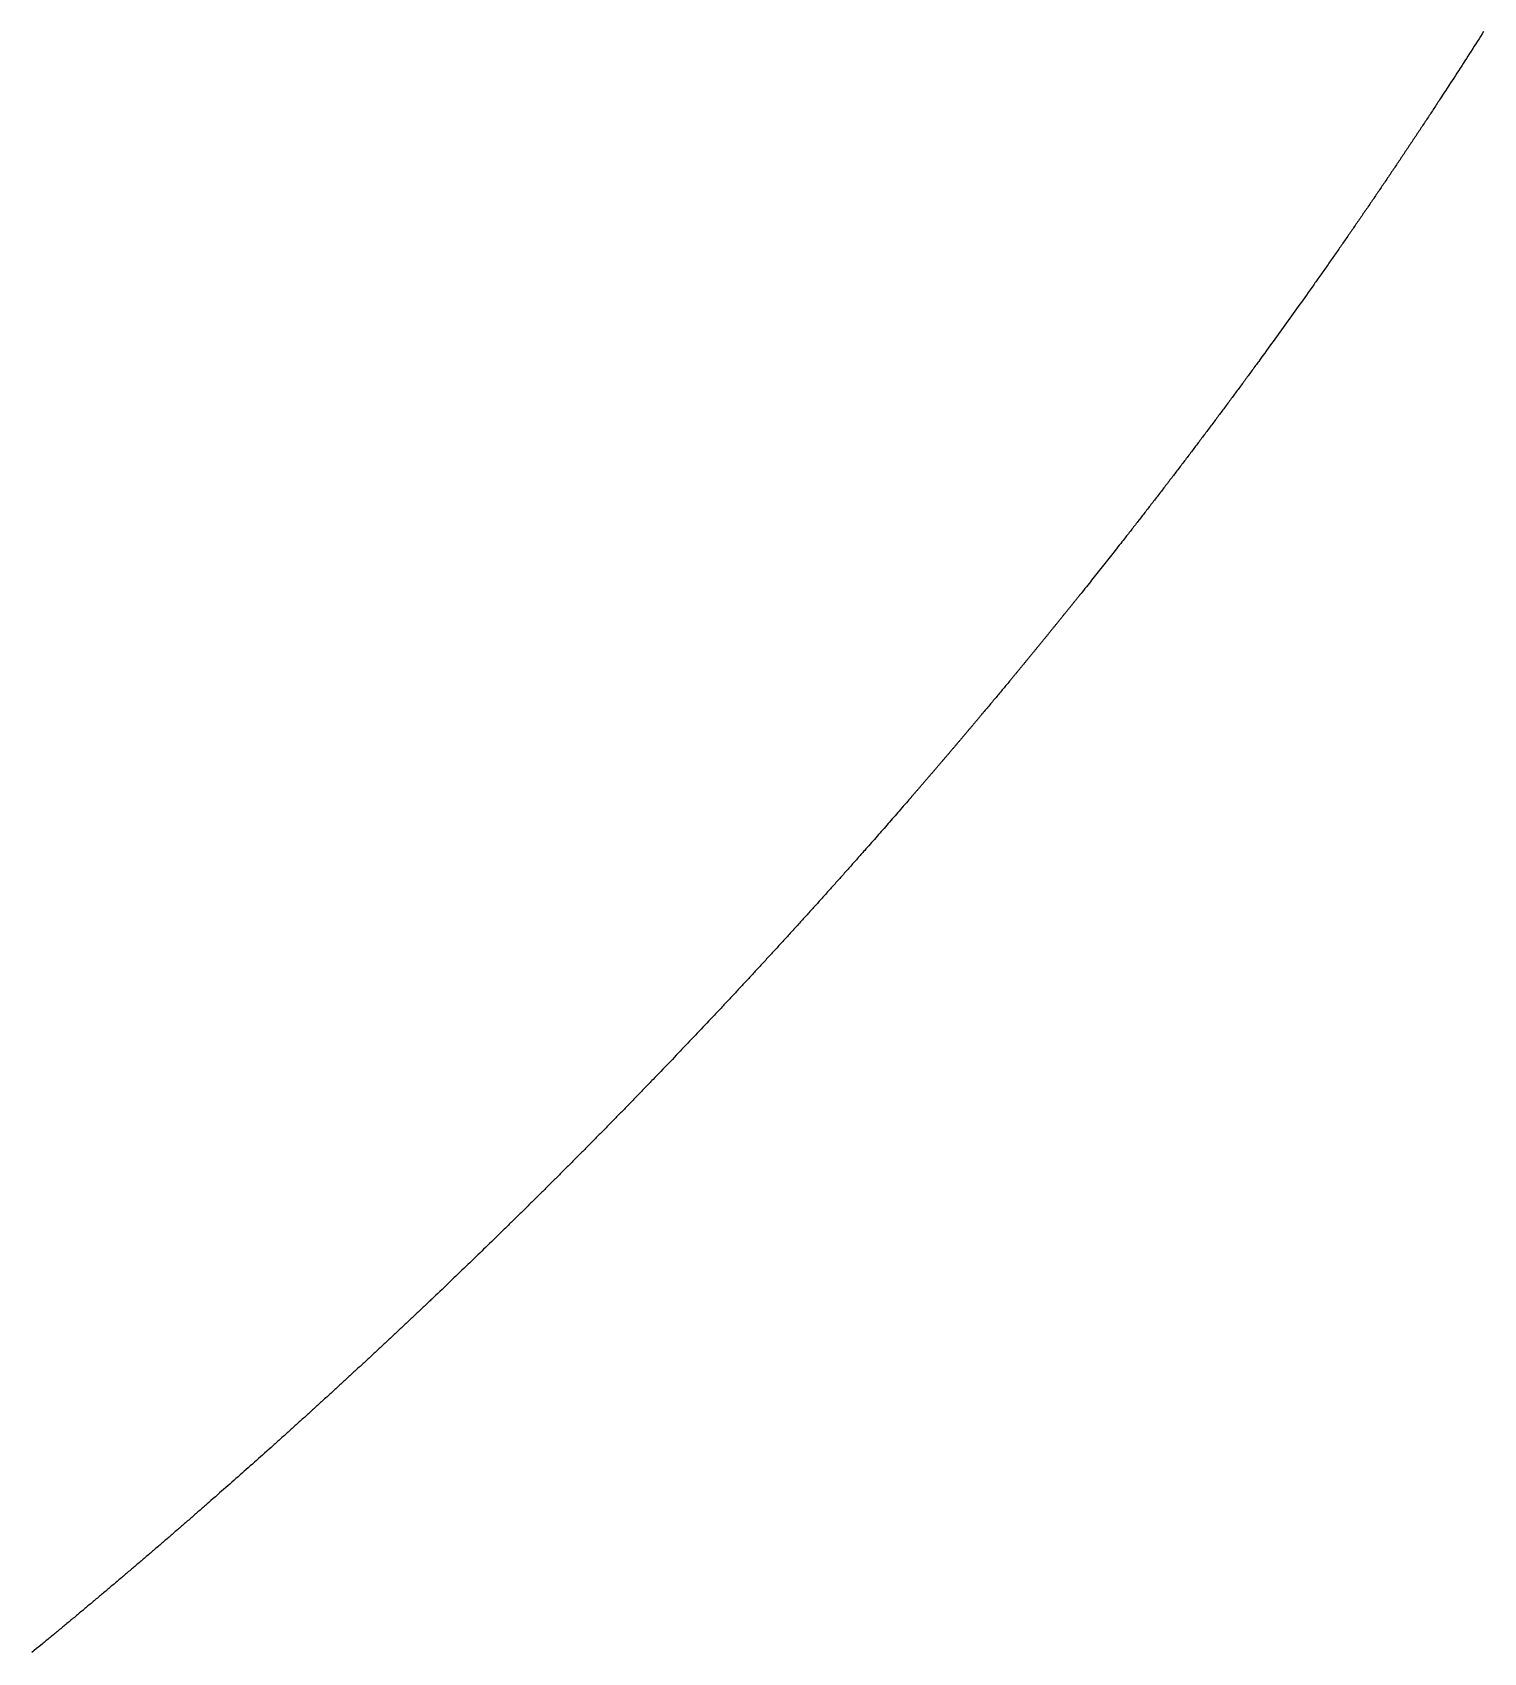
# Model space of a CAD drawing. Header units: millimetres. Extents: x 0 to 610, y 0 to 457.
# Drawn here: x 157.64 to 163.39, y 71.68 to 78.09 of the extents above; entities that cross this region are included whole.
import ezdxf

# ---------------------------------------------------------------- set-up
doc = ezdxf.new("R2010")
doc.units = ezdxf.units.MM
doc.layers.add('CUT_AIRCRAFT', color=7, linetype='Continuous')

msp = doc.modelspace()

# ---------------------------------------------------------------- linework, layer by layer
at = {"layer": 'CUT_AIRCRAFT'}
msp.add_lwpolyline([(163.38662, 78.08871), (163.38055, 78.07916), (163.37449, 78.06965), (163.36836, 78.06002), (163.36216, 78.0503), (163.35592, 78.04052), (163.34966, 78.03074), (163.34342, 78.02099), (163.3372, 78.01127), (163.33098, 78.00157), (163.32476, 77.99189), (163.31854, 77.9822), (163.3123, 77.97251), (163.30605, 77.96281), (163.29978, 77.95308), (163.29348, 77.94332), (163.28719, 77.93358), (163.28092, 77.9239), (163.27473, 77.91432), (163.2686, 77.90486), (163.26244, 77.89538), (163.25615, 77.88569), (163.2496, 77.87561), (163.24276, 77.86511), (163.23599, 77.85472), (163.22972, 77.84511), (163.22439, 77.83695), (163.2203, 77.83068), (163.21715, 77.82586), (163.2145, 77.82181), (163.21192, 77.81787), (163.20906, 77.8135), (163.20595, 77.80875), (163.2027, 77.80379), (163.19943, 77.7988), (163.19623, 77.79393), (163.1931, 77.78916), (163.19001, 77.78445), (163.18691, 77.77975), (163.1838, 77.77502), (163.18067, 77.77026), (163.17753, 77.76548), (163.17439, 77.76071), (163.17125, 77.75594), (163.16811, 77.75118), (163.16497, 77.74643), (163.16184, 77.74168), (163.1587, 77.73692), (163.15556, 77.73217), (163.15242, 77.72741), (163.14927, 77.72266), (163.14613, 77.71791), (163.14298, 77.71315), (163.13984, 77.7084), (163.13669, 77.70365), (163.13354, 77.6989), (163.13039, 77.69415), (163.12724, 77.68941), (163.12409, 77.68466), (163.12094, 77.67991), (163.11778, 77.67516), (163.11463, 77.67042), (163.11147, 77.66567), (163.10831, 77.66093), (163.10515, 77.65619), (163.10199, 77.65145), (163.09883, 77.6467), (163.09567, 77.64196), (163.09251, 77.63722), (163.08934, 77.63248), (163.08618, 77.62774), (163.08301, 77.62301), (163.07984, 77.61827), (163.07667, 77.61353), (163.0735, 77.6088), (163.07033, 77.60406), (163.06716, 77.59933), (163.06399, 77.5946), (163.06081, 77.58986), (163.05764, 77.58513), (163.05446, 77.5804), (163.05128, 77.57567), (163.04811, 77.57094), (163.04493, 77.56621), (163.04175, 77.56148), (163.03856, 77.55676), (163.03538, 77.55203), (163.0322, 77.5473), (163.02901, 77.54258), (163.02582, 77.53785), (163.02264, 77.53313), (163.01945, 77.52841), (163.01626, 77.52368), (163.01307, 77.51896), (163.00988, 77.51424), (163.00668, 77.50952), (163.00349, 77.5048), (163.00029, 77.50009), (162.9971, 77.49537), (162.9939, 77.49065), (162.9907, 77.48594), (162.9875, 77.48122), (162.9843, 77.47651), (162.9811, 77.47179), (162.97789, 77.46708), (162.97469, 77.46237), (162.97149, 77.45765), (162.96828, 77.45294), (162.96507, 77.44823), (162.96186, 77.44352), (162.95865, 77.43882), (162.95544, 77.43411), (162.95223, 77.4294), (162.94902, 77.42469), (162.9458, 77.41999), (162.94259, 77.41528), (162.93937, 77.41058), (162.93616, 77.40588), (162.93294, 77.40117), (162.92972, 77.39647), (162.9265, 77.39177), (162.92328, 77.38707), (162.92005, 77.38237), (162.91683, 77.37767), (162.9136, 77.37298), (162.91038, 77.36828), (162.90715, 77.36358), (162.90392, 77.35889), (162.90069, 77.35419), (162.89746, 77.3495), (162.89423, 77.3448), (162.891, 77.34011), (162.88776, 77.33542), (162.88453, 77.33073), (162.88129, 77.32604), (162.87806, 77.32135), (162.87482, 77.31666), (162.87158, 77.31197), (162.86834, 77.30728), (162.8651, 77.3026), (162.86186, 77.29791), (162.85861, 77.29323), (162.85537, 77.28854), (162.85212, 77.28386), (162.84888, 77.27918), (162.84563, 77.27449), (162.84238, 77.26981), (162.83913, 77.26513), (162.83588, 77.26045), (162.83263, 77.25577), (162.82937, 77.2511), (162.82612, 77.24642), (162.82286, 77.24174), (162.81961, 77.23707), (162.81635, 77.23239), (162.81309, 77.22772), (162.80983, 77.22304), (162.80657, 77.21837), (162.80331, 77.2137), (162.80005, 77.20903), (162.79678, 77.20436), (162.79352, 77.19969), (162.79025, 77.19502), (162.78698, 77.19035), (162.78371, 77.18568), (162.78044, 77.18101), (162.77718, 77.17635), (162.77391, 77.17169), (162.77064, 77.16703), (162.76736, 77.16236), (162.76408, 77.15769), (162.7608, 77.15302), (162.75751, 77.14834), (162.75423, 77.14368), (162.75097, 77.13905), (162.74773, 77.13445), (162.74449, 77.12984), (162.7412, 77.12517), (162.73785, 77.12042), (162.73442, 77.11555), (162.731, 77.11072), (162.72772, 77.10608), (162.7247, 77.1018), (162.72196, 77.09792), (162.71915, 77.09394), (162.71583, 77.08924), (162.71154, 77.08319), (162.706, 77.07537), (162.6995, 77.06621), (162.69249, 77.05632), (162.6854, 77.04633), (162.67859, 77.03675), (162.67203, 77.02754), (162.6656, 77.01852), (162.65919, 77.00953), (162.6527, 77.00043), (162.64613, 76.99125), (162.63953, 76.98201), (162.63291, 76.97277), (162.62631, 76.96355), (162.61972, 76.95437), (162.61314, 76.94521), (162.60656, 76.93606), (162.59998, 76.92691), (162.59339, 76.91775), (162.58679, 76.90859), (162.58015, 76.89939), (162.5735, 76.89018), (162.56684, 76.88097), (162.56023, 76.87183), (162.55368, 76.86278), (162.5472, 76.85384), (162.5407, 76.84488), (162.53405, 76.83573), (162.52713, 76.82621), (162.51992, 76.8163), (162.51277, 76.80649), (162.50615, 76.79741), (162.50052, 76.78969), (162.49619, 76.78376), (162.49285, 76.77919), (162.49005, 76.77535), (162.48731, 76.77161), (162.48428, 76.76747), (162.48098, 76.76296), (162.47754, 76.75826), (162.47408, 76.75354), (162.4707, 76.74892), (162.46738, 76.7444), (162.46411, 76.73994), (162.46083, 76.73548), (162.45754, 76.73099), (162.45423, 76.72648), (162.4509, 76.72196), (162.44757, 76.71743), (162.44425, 76.71291), (162.44093, 76.70841), (162.43761, 76.7039), (162.4343, 76.6994), (162.43098, 76.69489), (162.42765, 76.69039), (162.42433, 76.68588), (162.421, 76.68137), (162.41768, 76.67687), (162.41435, 76.67236), (162.41102, 76.66786), (162.40769, 76.66336), (162.40436, 76.65886), (162.40103, 76.65436), (162.3977, 76.64986), (162.39437, 76.64536), (162.39103, 76.64086), (162.3877, 76.63637), (162.38436, 76.63187), (162.38103, 76.62737), (162.37769, 76.62288), (162.37435, 76.61838), (162.37101, 76.61389), (162.36767, 76.6094), (162.36433, 76.6049), (162.36098, 76.60041), (162.35764, 76.59592), (162.3543, 76.59143), (162.35095, 76.58694), (162.3476, 76.58245), (162.34425, 76.57797), (162.34091, 76.57348), (162.33756, 76.56899), (162.33421, 76.56451), (162.33085, 76.56002), (162.3275, 76.55554), (162.32415, 76.55106), (162.32079, 76.54657), (162.31744, 76.54209), (162.31408, 76.53761), (162.31072, 76.53313), (162.30736, 76.52865), (162.304, 76.52417), (162.30064, 76.51969), (162.29728, 76.51522), (162.29392, 76.51074), (162.29056, 76.50626), (162.28719, 76.50179), (162.28383, 76.49731), (162.28046, 76.49284), (162.27709, 76.48837), (162.27372, 76.48389), (162.27035, 76.47942), (162.26698, 76.47495), (162.26361, 76.47048), (162.26024, 76.46601), (162.25687, 76.46154), (162.25349, 76.45708), (162.25012, 76.45261), (162.24674, 76.44814), (162.24336, 76.44368), (162.23999, 76.43921), (162.23661, 76.43475), (162.23323, 76.43029), (162.22984, 76.42582), (162.22646, 76.42136), (162.22308, 76.4169), (162.2197, 76.41244), (162.21631, 76.40798), (162.21292, 76.40352), (162.20954, 76.39906), (162.20615, 76.39461), (162.20276, 76.39015), (162.19937, 76.38569), (162.19598, 76.38124), (162.19259, 76.37678), (162.1892, 76.37233), (162.1858, 76.36788), (162.18241, 76.36343), (162.17901, 76.35897), (162.17561, 76.35452), (162.17222, 76.35007), (162.16882, 76.34562), (162.16542, 76.34118), (162.16202, 76.33673), (162.15862, 76.33228), (162.15521, 76.32784), (162.15181, 76.32339), (162.14841, 76.31895), (162.145, 76.3145), (162.14159, 76.31006), (162.13819, 76.30562), (162.13478, 76.30117), (162.13137, 76.29673), (162.12796, 76.29229), (162.12455, 76.28785), (162.12114, 76.28342), (162.11772, 76.27898), (162.11431, 76.27454), (162.11089, 76.2701), (162.10748, 76.26567), (162.10406, 76.26123), (162.10064, 76.2568), (162.09723, 76.25236), (162.09381, 76.24793), (162.09038, 76.2435), (162.08696, 76.23907), (162.08354, 76.23464), (162.08012, 76.23021), (162.07669, 76.22578), (162.07327, 76.22135), (162.06984, 76.21692), (162.06641, 76.2125), (162.06298, 76.20807), (162.05956, 76.20365), (162.05613, 76.19922), (162.05269, 76.1948), (162.04926, 76.19037), (162.04583, 76.18595), (162.04239, 76.18153), (162.03896, 76.17711), (162.03552, 76.17269), (162.03209, 76.16827), (162.02865, 76.16385), (162.02521, 76.15944), (162.02177, 76.15502), (162.01833, 76.1506), (162.01489, 76.14619), (162.01144, 76.14176), (162.00799, 76.13734), (162.00455, 76.13293), (162.00111, 76.12853), (161.99769, 76.12414), (161.99426, 76.11976), (161.99081, 76.11534), (161.98732, 76.11089), (161.98379, 76.10638), (161.98028, 76.10188), (161.97683, 76.09748), (161.97352, 76.09326), (161.97035, 76.08922), (161.96715, 76.08513), (161.96368, 76.08071), (161.9597, 76.07564), (161.95505, 76.06972), (161.9499, 76.06317), (161.94447, 76.05627), (161.93901, 76.04932), (161.93369, 76.04257), (161.9285, 76.03599), (161.92339, 76.0295), (161.91828, 76.02303), (161.91314, 76.01651), (161.90795, 76.00995), (161.90274, 76.00336), (161.89753, 75.99677), (161.89232, 75.99019), (161.88712, 75.98363), (161.88193, 75.97707), (161.87674, 75.97053), (161.87155, 75.96399), (161.86636, 75.95745), (161.86115, 75.9509), (161.85592, 75.94432), (161.85066, 75.93772), (161.84541, 75.93113), (161.8402, 75.92459), (161.83506, 75.91814), (161.83, 75.91179), (161.82492, 75.90543), (161.81969, 75.89888), (161.81418, 75.89198), (161.80836, 75.88471), (161.80261, 75.87753), (161.79741, 75.87104), (161.79325, 75.86585), (161.79045, 75.86235), (161.78868, 75.86014), (161.78746, 75.85863), (161.78632, 75.85721), (161.78487, 75.8554), (161.78315, 75.85326), (161.78128, 75.85092), (161.77938, 75.84856), (161.77757, 75.84631), (161.77583, 75.84414), (161.77414, 75.84203), (161.77244, 75.83992), (161.77073, 75.83779), (161.76899, 75.83563), (161.76725, 75.83346), (161.7655, 75.83129), (161.76376, 75.82912), (161.76202, 75.82696), (161.76029, 75.82481), (161.75855, 75.82265), (161.75682, 75.8205), (161.75508, 75.81834), (161.75334, 75.81618), (161.7516, 75.81402), (161.74986, 75.81187), (161.74812, 75.80971), (161.74638, 75.80755), (161.74464, 75.8054), (161.74291, 75.80324), (161.74117, 75.80108), (161.73943, 75.79893), (161.73769, 75.79677), (161.73595, 75.79462), (161.73421, 75.79246), (161.73247, 75.79031), (161.73072, 75.78815), (161.72898, 75.786), (161.72724, 75.78384), (161.7255, 75.78169), (161.72376, 75.77953), (161.72202, 75.77738), (161.72027, 75.77522), (161.71853, 75.77307), (161.71679, 75.77092), (161.71505, 75.76876), (161.7133, 75.76661), (161.71156, 75.76446), (161.70982, 75.7623), (161.70807, 75.76015), (161.70633, 75.758), (161.70458, 75.75584), (161.70284, 75.75369), (161.7011, 75.75154), (161.69935, 75.74939), (161.69761, 75.74724), (161.69586, 75.74508), (161.69411, 75.74293), (161.69237, 75.74078), (161.69062, 75.73863), (161.68888, 75.73648), (161.68713, 75.73433), (161.68538, 75.73218), (161.68364, 75.73003), (161.68189, 75.72788), (161.68014, 75.72573), (161.67839, 75.72358), (161.67665, 75.72143), (161.6749, 75.71928), (161.67315, 75.71713), (161.6714, 75.71498), (161.66965, 75.71283), (161.66791, 75.71068), (161.66616, 75.70854), (161.66441, 75.70639), (161.66266, 75.70424), (161.66091, 75.70209), (161.65916, 75.69994), (161.65741, 75.6978), (161.65566, 75.69565), (161.65391, 75.6935), (161.65216, 75.69135), (161.6504, 75.68921), (161.64865, 75.68706), (161.6469, 75.68491), (161.64515, 75.68277), (161.6434, 75.68062), (161.64165, 75.67848), (161.63989, 75.67633), (161.63814, 75.67419), (161.63639, 75.67204), (161.63463, 75.66989), (161.63288, 75.66775), (161.63113, 75.6656), (161.62937, 75.66346), (161.62762, 75.66132), (161.62587, 75.65917), (161.62411, 75.65703), (161.62236, 75.65488), (161.6206, 75.65274), (161.61885, 75.6506), (161.61709, 75.64845), (161.61534, 75.64631), (161.61358, 75.64417), (161.61183, 75.64202), (161.61007, 75.63988), (161.60831, 75.63774), (161.60656, 75.6356), (161.6048, 75.63345), (161.60304, 75.63131), (161.60129, 75.62917), (161.59953, 75.62703), (161.59777, 75.62489), (161.59601, 75.62275), (161.59425, 75.6206), (161.5925, 75.61846), (161.59074, 75.61632), (161.58898, 75.61418), (161.58722, 75.61204), (161.58546, 75.6099), (161.5837, 75.60776), (161.58194, 75.60562), (161.58018, 75.60348), (161.57842, 75.60134), (161.57666, 75.5992), (161.5749, 75.59706), (161.57314, 75.59493), (161.57138, 75.59279), (161.56962, 75.59065), (161.56786, 75.58851), (161.5661, 75.58637), (161.56433, 75.58423), (161.56257, 75.5821), (161.56081, 75.57996), (161.55905, 75.57782), (161.55728, 75.57568), (161.55552, 75.57355), (161.55376, 75.57141), (161.55199, 75.56927), (161.55023, 75.56714), (161.54847, 75.565), (161.54671, 75.56287), (161.54494, 75.56073), (161.54318, 75.5586), (161.54141, 75.55646), (161.53964, 75.55431), (161.53787, 75.55217), (161.53611, 75.55004), (161.53435, 75.54792), (161.53261, 75.54581), (161.53086, 75.54369), (161.52909, 75.54156), (161.52729, 75.53938), (161.52544, 75.53715), (161.5236, 75.53493), (161.52184, 75.5328), (161.52022, 75.53084), (161.51875, 75.52907), (161.51724, 75.52725), (161.51546, 75.5251), (161.51315, 75.52231), (161.51015, 75.5187), (161.50663, 75.51445), (161.50283, 75.50987), (161.49899, 75.50524), (161.4953, 75.5008), (161.49175, 75.49653), (161.48828, 75.49235), (161.48481, 75.48819), (161.4813, 75.48397), (161.47776, 75.47971), (161.47419, 75.47543), (161.47062, 75.47114), (161.46706, 75.46687), (161.46351, 75.46261), (161.45996, 75.45836), (161.45642, 75.45411), (161.45287, 75.44987), (161.44933, 75.44562), (161.44577, 75.44136), (161.4422, 75.43709), (161.43862, 75.43281), (161.43505, 75.42854), (161.43149, 75.42429), (161.42797, 75.42008), (161.42449, 75.41593), (161.421, 75.41176), (161.41744, 75.40751), (161.41373, 75.40309), (161.40986, 75.39848), (161.40603, 75.39392), (161.40249, 75.38969), (161.39947, 75.3861), (161.39714, 75.38333), (161.39534, 75.38118), (161.39381, 75.37937), (161.39233, 75.3776), (161.39069, 75.37566), (161.38891, 75.37354), (161.38706, 75.37133), (161.38519, 75.36911), (161.38336, 75.36694), (161.38158, 75.36482), (161.37981, 75.36272), (161.37804, 75.36062), (161.37627, 75.35852), (161.37448, 75.35639), (161.37269, 75.35427), (161.37089, 75.35214), (161.3691, 75.35001), (161.36732, 75.34789), (161.36553, 75.34577), (161.36374, 75.34366), (161.36195, 75.34154), (161.36017, 75.33942), (161.35838, 75.3373), (161.35659, 75.33518), (161.3548, 75.33306), (161.35301, 75.33094), (161.35122, 75.32882), (161.34943, 75.3267), (161.34764, 75.32458), (161.34585, 75.32246), (161.34406, 75.32034), (161.34226, 75.31822), (161.34047, 75.31611), (161.33868, 75.31399), (161.33689, 75.31187), (161.3351, 75.30975), (161.33331, 75.30764), (161.33151, 75.30552), (161.32972, 75.3034), (161.32793, 75.30128), (161.32614, 75.29917), (161.32434, 75.29705), (161.32255, 75.29493), (161.32076, 75.29282), (161.31896, 75.2907), (161.31717, 75.28859), (161.31538, 75.28647), (161.31358, 75.28436), (161.31179, 75.28224), (161.30999, 75.28013), (161.3082, 75.27801), (161.3064, 75.2759), (161.30461, 75.27378), (161.30281, 75.27167), (161.30101, 75.26955), (161.29922, 75.26744), (161.29742, 75.26532), (161.29563, 75.26321), (161.29383, 75.2611), (161.29203, 75.25898), (161.29024, 75.25687), (161.28844, 75.25476), (161.28664, 75.25265), (161.28484, 75.25053), (161.28305, 75.24842), (161.28125, 75.24631), (161.27945, 75.2442), (161.27765, 75.24208), (161.27585, 75.23997), (161.27405, 75.23786), (161.27225, 75.23575), (161.27045, 75.23364), (161.26866, 75.23153), (161.26686, 75.22942), (161.26506, 75.22731), (161.26326, 75.2252), (161.26145, 75.22309), (161.25965, 75.22098), (161.25785, 75.21887), (161.25605, 75.21676), (161.25425, 75.21465), (161.25245, 75.21254), (161.25065, 75.21043), (161.24885, 75.20832), (161.24704, 75.20621), (161.24524, 75.2041), (161.24344, 75.20199), (161.24164, 75.19988), (161.23983, 75.19778), (161.23803, 75.19567), (161.23623, 75.19356), (161.23442, 75.19145), (161.23262, 75.18935), (161.23082, 75.18724), (161.22901, 75.18513), (161.22721, 75.18303), (161.2254, 75.18092), (161.2236, 75.17881), (161.22179, 75.17671), (161.21999, 75.1746), (161.21818, 75.17249), (161.21638, 75.17039), (161.21457, 75.16828), (161.21277, 75.16618), (161.21096, 75.16407), (161.20915, 75.16197), (161.20735, 75.15986), (161.20554, 75.15776), (161.20373, 75.15565), (161.20192, 75.15355), (161.20012, 75.15144), (161.19831, 75.14934), (161.1965, 75.14724), (161.19469, 75.14513), (161.19288, 75.14303), (161.19108, 75.14093), (161.18927, 75.13882), (161.18746, 75.13672), (161.18565, 75.13462), (161.18384, 75.13252), (161.18203, 75.13041), (161.18022, 75.12831), (161.17841, 75.12621), (161.1766, 75.12411), (161.17479, 75.12201), (161.17298, 75.1199), (161.17117, 75.1178), (161.16936, 75.1157), (161.16755, 75.1136), (161.16573, 75.1115), (161.16392, 75.1094), (161.16211, 75.1073), (161.1603, 75.1052), (161.15849, 75.1031), (161.15668, 75.101), (161.15486, 75.0989), (161.15305, 75.0968), (161.15123, 75.0947), (161.14942, 75.0926), (161.14761, 75.0905), (161.1458, 75.08841), (161.14399, 75.08631), (161.14217, 75.08421), (161.14035, 75.08211), (161.13853, 75.08), (161.1367, 75.07789), (161.13489, 75.07579), (161.13309, 75.07372), (161.13132, 75.07167), (161.12954, 75.06962), (161.12773, 75.06752), (161.12583, 75.06533), (161.12385, 75.06305), (161.12189, 75.06078), (161.12008, 75.0587), (161.11856, 75.05695), (161.11736, 75.05555), (161.11608, 75.05407), (161.11422, 75.05193), (161.1113, 75.04856), (161.10697, 75.04358), (161.10157, 75.03737), (161.0956, 75.03049), (161.08955, 75.02353), (161.08382, 75.01694), (161.07836, 75.01067), (161.07306, 75.00459), (161.06778, 74.99853), (161.06241, 74.99237), (161.05697, 74.98613), (161.05148, 74.97984), (161.04598, 74.97355), (161.0405, 74.96728), (161.03504, 74.96104), (161.02959, 74.95481), (161.02415, 74.94859), (161.0187, 74.94237), (161.01324, 74.93615), (161.00777, 74.92991), (161.00228, 74.92367), (160.99679, 74.91741), (160.9913, 74.91116), (160.98583, 74.90494), (160.98039, 74.89877), (160.975, 74.89264), (160.96959, 74.8865), (160.96411, 74.88028), (160.95847, 74.87389), (160.95268, 74.86732), (160.94692, 74.8608), (160.94145, 74.85461), (160.93652, 74.84904), (160.93231, 74.84427), (160.92863, 74.84012), (160.92525, 74.8363), (160.9219, 74.83252), (160.9184, 74.82856), (160.91474, 74.82444), (160.91101, 74.82023), (160.90727, 74.81601), (160.90357, 74.81184), (160.89991, 74.80771), (160.89626, 74.80361), (160.89262, 74.79952), (160.88897, 74.7954), (160.88531, 74.79128), (160.88164, 74.78716), (160.87796, 74.78303), (160.87429, 74.77891), (160.87063, 74.77479), (160.86696, 74.77067), (160.86329, 74.76656), (160.85962, 74.76244), (160.85595, 74.75832), (160.85228, 74.75421), (160.84861, 74.75009), (160.84493, 74.74598), (160.84126, 74.74187), (160.83758, 74.73775), (160.83391, 74.73364), (160.83023, 74.72953), (160.82655, 74.72542), (160.82288, 74.72131), (160.8192, 74.7172), (160.81552, 74.7131), (160.81184, 74.70899), (160.80815, 74.70488), (160.80447, 74.70078), (160.80079, 74.69667), (160.7971, 74.69257), (160.79342, 74.68846), (160.78973, 74.68436), (160.78605, 74.68026), (160.78236, 74.67616), (160.77867, 74.67206), (160.77498, 74.66796), (160.77129, 74.66386), (160.7676, 74.65976), (160.76391, 74.65566), (160.76022, 74.65156), (160.75653, 74.64747), (160.75283, 74.64337), (160.74914, 74.63928), (160.74545, 74.63518), (160.74175, 74.63109), (160.73805, 74.627), (160.73436, 74.6229), (160.73066, 74.61881), (160.72696, 74.61472), (160.72326, 74.61063), (160.71956, 74.60654), (160.71586, 74.60245), (160.71215, 74.59837), (160.70845, 74.59428), (160.70475, 74.59019), (160.70104, 74.58611), (160.69734, 74.58202), (160.69363, 74.57794), (160.68992, 74.57386), (160.68621, 74.56977), (160.68251, 74.56569), (160.6788, 74.56161), (160.67509, 74.55753), (160.67137, 74.55345), (160.66766, 74.54937), (160.66395, 74.54529), (160.66024, 74.54122), (160.65652, 74.53714), (160.65281, 74.53306), (160.64909, 74.52899), (160.64537, 74.52491), (160.64166, 74.52084), (160.63794, 74.51677), (160.63422, 74.51269), (160.6305, 74.50862), (160.62678, 74.50455), (160.62306, 74.50048), (160.61933, 74.49641), (160.61561, 74.49234), (160.61189, 74.48827), (160.60816, 74.48421), (160.60444, 74.48014), (160.60071, 74.47607), (160.59698, 74.47201), (160.59326, 74.46795), (160.58953, 74.46388), (160.5858, 74.45982), (160.58207, 74.45576), (160.57834, 74.45169), (160.5746, 74.44763), (160.57087, 74.44357), (160.56714, 74.43952), (160.5634, 74.43546), (160.55967, 74.4314), (160.55593, 74.42734), (160.5522, 74.42329), (160.54846, 74.41923), (160.54472, 74.41518), (160.54098, 74.41112), (160.53724, 74.40707), (160.5335, 74.40302), (160.52976, 74.39896), (160.52602, 74.39491), (160.52228, 74.39086), (160.51853, 74.38681), (160.51479, 74.38276), (160.51104, 74.37871), (160.5073, 74.37467), (160.50355, 74.37062), (160.4998, 74.36657), (160.49605, 74.36253), (160.4923, 74.35848), (160.48855, 74.35444), (160.4848, 74.3504), (160.48105, 74.34636), (160.4773, 74.34231), (160.47355, 74.33827), (160.46979, 74.33423), (160.46604, 74.33019), (160.46228, 74.32615), (160.45853, 74.32212), (160.45477, 74.31808), (160.45101, 74.31404), (160.44725, 74.31001), (160.44349, 74.30597), (160.43973, 74.30194), (160.43597, 74.29791), (160.43221, 74.29387), (160.42845, 74.28984), (160.42468, 74.28581), (160.42092, 74.28178), (160.41716, 74.27775), (160.41339, 74.27372), (160.40963, 74.2697), (160.40586, 74.26567), (160.40209, 74.26164), (160.39831, 74.2576), (160.39453, 74.25356), (160.39076, 74.24954), (160.38701, 74.24554), (160.38328, 74.24156), (160.37955, 74.23758), (160.37577, 74.23356), (160.37192, 74.22945), (160.36797, 74.22525), (160.36405, 74.22107), (160.36028, 74.21706), (160.35681, 74.21337), (160.35367, 74.21003), (160.35044, 74.2066), (160.34662, 74.20254), (160.34169, 74.19731), (160.33531, 74.19054), (160.32782, 74.18259), (160.31974, 74.17402), (160.31157, 74.16537), (160.30372, 74.15707), (160.29617, 74.14908), (160.28877, 74.14127), (160.2814, 74.13348), (160.27393, 74.1256), (160.26638, 74.11764), (160.25878, 74.10964), (160.25117, 74.10164), (160.24358, 74.09366), (160.23601, 74.0857), (160.22845, 74.07776), (160.2209, 74.06984), (160.21334, 74.06192), (160.20578, 74.05399), (160.19819, 74.04605), (160.19058, 74.03809), (160.18294, 74.03011), (160.17531, 74.02214), (160.16772, 74.01422), (160.16021, 74.00639), (160.15278, 73.99865), (160.14533, 73.99089), (160.13771, 73.98297), (160.12979, 73.97473), (160.12153, 73.96615), (160.11335, 73.95766), (160.10577, 73.94981), (160.09932, 73.94312), (160.09435, 73.93798), (160.09052, 73.93401), (160.08729, 73.93067), (160.08414, 73.92741), (160.08066, 73.92381), (160.07687, 73.9199), (160.07292, 73.91582), (160.06895, 73.91171), (160.06507, 73.9077), (160.06126, 73.90378), (160.0575, 73.8999), (160.05375, 73.89603), (160.04997, 73.89213), (160.04617, 73.88821), (160.04235, 73.88428), (160.03853, 73.88035), (160.03472, 73.87643), (160.03092, 73.87251), (160.02711, 73.8686), (160.02331, 73.86469), (160.0195, 73.86078), (160.01569, 73.85686), (160.01188, 73.85295), (160.00807, 73.84904), (160.00426, 73.84513), (160.00045, 73.84122), (159.99663, 73.83731), (159.99282, 73.8334), (159.989, 73.82949), (159.98519, 73.82558), (159.98137, 73.82168), (159.97756, 73.81777), (159.97374, 73.81386), (159.96992, 73.80996), (159.9661, 73.80606), (159.96228, 73.80215), (159.95846, 73.79825), (159.95464, 73.79435), (159.95082, 73.79045), (159.947, 73.78655), (159.94317, 73.78265), (159.93935, 73.77875), (159.93552, 73.77485), (159.9317, 73.77096), (159.92787, 73.76706), (159.92404, 73.76316), (159.92022, 73.75927), (159.91639, 73.75537), (159.91256, 73.75148), (159.90873, 73.74759), (159.9049, 73.7437), (159.90106, 73.7398), (159.89723, 73.73591), (159.8934, 73.73202), (159.88957, 73.72813), (159.88573, 73.72425), (159.88189, 73.72036), (159.87806, 73.71647), (159.87422, 73.71259), (159.87038, 73.7087), (159.86655, 73.70482), (159.86271, 73.70093), (159.85887, 73.69705), (159.85503, 73.69317), (159.85118, 73.68928), (159.84734, 73.6854), (159.8435, 73.68152), (159.83966, 73.67764), (159.83581, 73.67376), (159.83197, 73.66989), (159.82812, 73.66601), (159.82427, 73.66213), (159.82043, 73.65826), (159.81658, 73.65438), (159.81273, 73.65051), (159.80888, 73.64663), (159.80503, 73.64276), (159.80118, 73.63889), (159.79733, 73.63502), (159.79348, 73.63115), (159.78962, 73.62728), (159.78577, 73.62341), (159.78191, 73.61954), (159.77806, 73.61567), (159.7742, 73.6118), (159.77035, 73.60794), (159.76649, 73.60407), (159.76263, 73.60021), (159.75877, 73.59634), (159.75491, 73.59248), (159.75105, 73.58862), (159.74719, 73.58476), (159.74333, 73.5809), (159.73946, 73.57703), (159.7356, 73.57318), (159.73174, 73.56932), (159.72787, 73.56546), (159.72401, 73.5616), (159.72014, 73.55774), (159.71627, 73.55389), (159.7124, 73.55003), (159.70853, 73.54618), (159.70467, 73.54233), (159.7008, 73.53847), (159.69692, 73.53462), (159.69305, 73.53077), (159.68918, 73.52692), (159.68531, 73.52307), (159.68143, 73.51922), (159.67756, 73.51537), (159.67368, 73.51152), (159.66981, 73.50768), (159.66593, 73.50383), (159.66205, 73.49998), (159.65818, 73.49614), (159.6543, 73.49229), (159.65042, 73.48845), (159.64654, 73.48461), (159.64266, 73.48077), (159.63877, 73.47693), (159.63489, 73.47309), (159.63101, 73.46925), (159.62712, 73.46541), (159.62324, 73.46157), (159.61935, 73.45773), (159.61547, 73.4539), (159.61158, 73.45006), (159.60769, 73.44622), (159.6038, 73.44239), (159.59992, 73.43856), (159.59603, 73.43472), (159.59214, 73.43089), (159.58824, 73.42706), (159.58435, 73.42323), (159.58046, 73.4194), (159.57657, 73.41557), (159.57267, 73.41174), (159.56877, 73.40791), (159.56488, 73.40409), (159.56098, 73.40026), (159.55709, 73.39644), (159.5532, 73.39262), (159.5493, 73.38879), (159.54539, 73.38496), (159.54148, 73.38113), (159.53757, 73.3773), (159.53367, 73.37348), (159.52979, 73.36968), (159.52593, 73.36591), (159.52207, 73.36213), (159.51816, 73.35831), (159.51417, 73.35441), (159.51009, 73.35042), (159.50603, 73.34645), (159.50213, 73.34265), (159.49854, 73.33914), (159.49529, 73.33597), (159.49196, 73.33272), (159.48801, 73.32887), (159.48291, 73.32389), (159.47629, 73.31746), (159.46853, 73.3099), (159.46015, 73.30175), (159.45168, 73.29352), (159.44355, 73.28562), (159.43572, 73.27803), (159.42806, 73.2706), (159.42041, 73.26319), (159.41268, 73.2557), (159.40485, 73.24813), (159.39698, 73.24052), (159.3891, 73.23291), (159.38124, 73.22532), (159.37339, 73.21776), (159.36556, 73.21021), (159.35774, 73.20268), (159.34991, 73.19514), (159.34207, 73.18761), (159.33422, 73.18006), (159.32633, 73.17249), (159.31843, 73.16491), (159.31052, 73.15733), (159.30266, 73.1498), (159.29488, 73.14235), (159.28719, 73.135), (159.27948, 73.12762), (159.27159, 73.12009), (159.26339, 73.11226), (159.25483, 73.10411), (159.24636, 73.09604), (159.23852, 73.08857), (159.23184, 73.08222), (159.2267, 73.07733), (159.22272, 73.07354), (159.21937, 73.07036), (159.2161, 73.06726), (159.21249, 73.06383), (159.20856, 73.0601), (159.20446, 73.05622), (159.20034, 73.05231), (159.19632, 73.04849), (159.19237, 73.04475), (159.18847, 73.04106), (159.18458, 73.03737), (159.18066, 73.03366), (159.17672, 73.02993), (159.17276, 73.02619), (159.1688, 73.02245), (159.16485, 73.01871), (159.1609, 73.01498), (159.15696, 73.01126), (159.15301, 73.00754), (159.14907, 73.00381), (159.14512, 73.00008), (159.14117, 72.99636), (159.13721, 72.99263), (159.13326, 72.98891), (159.12931, 72.98519), (159.12536, 72.98147), (159.1214, 72.97774), (159.11745, 72.97402), (159.11349, 72.9703), (159.10954, 72.96659), (159.10558, 72.96287), (159.10163, 72.95915), (159.09767, 72.95543), (159.09371, 72.95172), (159.08975, 72.948), (159.08579, 72.94429), (159.08183, 72.94057), (159.07787, 72.93686), (159.07391, 72.93315), (159.06994, 72.92944), (159.06598, 72.92572), (159.06201, 72.92201), (159.05805, 72.91831), (159.05408, 72.9146), (159.05012, 72.91089), (159.04615, 72.90718), (159.04218, 72.90348), (159.03821, 72.89977), (159.03425, 72.89606), (159.03028, 72.89236), (159.02631, 72.88866), (159.02233, 72.88495), (159.01836, 72.88125), (159.01439, 72.87755), (159.01042, 72.87385), (159.00644, 72.87015), (159.00247, 72.86645), (158.99849, 72.86275), (158.99452, 72.85906), (158.99054, 72.85536), (158.98656, 72.85166), (158.98259, 72.84797), (158.97861, 72.84427), (158.97463, 72.84058), (158.97065, 72.83689), (158.96667, 72.8332), (158.96268, 72.8295), (158.9587, 72.82581), (158.95472, 72.82212), (158.95074, 72.81843), (158.94675, 72.81475), (158.94277, 72.81106), (158.93878, 72.80737), (158.93479, 72.80368), (158.93081, 72.8), (158.92682, 72.79631), (158.92283, 72.79263), (158.91884, 72.78895), (158.91485, 72.78526), (158.91086, 72.78158), (158.90687, 72.7779), (158.90288, 72.77422), (158.89889, 72.77054), (158.89489, 72.76686), (158.8909, 72.76319), (158.8869, 72.75951), (158.88291, 72.75583), (158.87891, 72.75216), (158.87492, 72.74848), (158.87092, 72.74481), (158.86692, 72.74113), (158.86292, 72.73746), (158.85892, 72.73379), (158.85492, 72.73012), (158.85092, 72.72645), (158.84692, 72.72278), (158.84292, 72.71911), (158.83892, 72.71544), (158.83491, 72.71177), (158.83091, 72.70811), (158.8269, 72.70444), (158.8229, 72.70077), (158.81889, 72.69711), (158.81488, 72.69345), (158.81088, 72.68978), (158.80687, 72.68612), (158.80286, 72.68246), (158.79885, 72.6788), (158.79484, 72.67514), (158.79083, 72.67148), (158.78682, 72.66782), (158.7828, 72.66416), (158.77879, 72.66051), (158.77478, 72.65685), (158.77076, 72.65319), (158.76675, 72.64954), (158.76273, 72.64589), (158.75872, 72.64223), (158.7547, 72.63858), (158.75068, 72.63493), (158.74666, 72.63128), (158.74264, 72.62763), (158.73862, 72.62398), (158.7346, 72.62033), (158.73058, 72.61668), (158.72656, 72.61303), (158.72254, 72.60939), (158.71851, 72.60574), (158.71449, 72.6021), (158.71046, 72.59845), (158.70644, 72.59481), (158.70241, 72.59117), (158.69839, 72.58753), (158.69436, 72.58388), (158.69033, 72.58024), (158.6863, 72.5766), (158.68227, 72.57296), (158.67824, 72.56933), (158.67421, 72.56569), (158.67018, 72.56206), (158.66616, 72.55842), (158.66212, 72.55479), (158.65808, 72.55115), (158.65404, 72.5475), (158.64999, 72.54386), (158.64595, 72.54023), (158.64194, 72.53662), (158.63795, 72.53303), (158.63396, 72.52944), (158.62992, 72.52581), (158.62579, 72.5221), (158.62157, 72.51831), (158.61737, 72.51454), (158.61334, 72.51092), (158.60963, 72.50759), (158.60627, 72.50458), (158.60282, 72.50149), (158.59873, 72.49783), (158.59346, 72.4931), (158.58662, 72.48698), (158.57859, 72.4798), (158.56992, 72.47205), (158.56116, 72.46422), (158.55275, 72.45671), (158.54465, 72.44949), (158.53672, 72.44243), (158.52882, 72.43539), (158.52081, 72.42827), (158.51272, 72.42107), (158.50458, 72.41384), (158.49643, 72.4066), (158.4883, 72.39939), (158.48019, 72.3922), (158.4721, 72.38503), (158.46401, 72.37787), (158.45591, 72.37071), (158.44781, 72.36355), (158.43969, 72.35637), (158.43154, 72.34918), (158.42336, 72.34197), (158.41519, 72.33477), (158.40707, 72.32762), (158.39902, 72.32054), (158.39108, 72.31355), (158.3831, 72.30654), (158.37495, 72.29939), (158.36647, 72.29195), (158.35763, 72.28421), (158.34888, 72.27654), (158.34077, 72.26944), (158.33387, 72.26341), (158.32855, 72.25876), (158.32444, 72.25516), (158.32098, 72.25214), (158.3176, 72.24919), (158.31386, 72.24593), (158.3098, 72.24239), (158.30557, 72.23869), (158.30131, 72.23498), (158.29715, 72.23135), (158.29307, 72.2278), (158.28904, 72.22429), (158.28502, 72.22079), (158.28097, 72.21726), (158.27689, 72.21372), (158.2728, 72.21016), (158.26871, 72.2066), (158.26463, 72.20306), (158.26055, 72.19951), (158.25647, 72.19597), (158.2524, 72.19243), (158.24832, 72.18889), (158.24424, 72.18535), (158.24015, 72.18181), (158.23607, 72.17828), (158.23198, 72.17474), (158.2279, 72.1712), (158.22382, 72.16766), (158.21973, 72.16413), (158.21565, 72.16059), (158.21156, 72.15706), (158.20747, 72.15353), (158.20338, 72.14999), (158.19929, 72.14646), (158.19521, 72.14293), (158.19112, 72.1394), (158.18703, 72.13587), (158.18293, 72.13234), (158.17884, 72.12881), (158.17475, 72.12529), (158.17066, 72.12176), (158.16656, 72.11824), (158.16247, 72.11471), (158.15837, 72.11119), (158.15428, 72.10766), (158.15018, 72.10414), (158.14608, 72.10062), (158.14199, 72.0971), (158.13789, 72.09358), (158.13379, 72.09006), (158.12969, 72.08654), (158.12559, 72.08302), (158.12149, 72.0795), (158.11739, 72.07599), (158.11328, 72.07247), (158.10918, 72.06895), (158.10508, 72.06544), (158.10097, 72.06193), (158.09687, 72.05841), (158.09276, 72.0549), (158.08866, 72.05139), (158.08455, 72.04788), (158.08044, 72.04437), (158.07633, 72.04086), (158.07223, 72.03735), (158.06812, 72.03384), (158.06401, 72.03034), (158.0599, 72.02683), (158.05578, 72.02333), (158.05167, 72.01982), (158.04756, 72.01632), (158.04345, 72.01281), (158.03933, 72.00931), (158.03522, 72.00581), (158.0311, 72.00231), (158.02699, 71.99881), (158.02287, 71.99531), (158.01875, 71.99181), (158.01464, 71.98831), (158.01052, 71.98482), (158.0064, 71.98132), (158.00228, 71.97783), (157.99816, 71.97433), (157.99404, 71.97084), (157.98992, 71.96734), (157.98579, 71.96385), (157.98167, 71.96036), (157.97755, 71.95687), (157.97342, 71.95338), (157.9693, 71.94989), (157.96517, 71.9464), (157.96105, 71.94291), (157.95692, 71.93943), (157.95279, 71.93594), (157.94867, 71.93245), (157.94454, 71.92897), (157.94041, 71.92548), (157.93628, 71.922), (157.93215, 71.91852), (157.92802, 71.91504), (157.92389, 71.91156), (157.91975, 71.90807), (157.91562, 71.9046), (157.91149, 71.90112), (157.90735, 71.89764), (157.90322, 71.89416), (157.89908, 71.89068), (157.89495, 71.88721), (157.89081, 71.88373), (157.88667, 71.88026), (157.88253, 71.87679), (157.87839, 71.87331), (157.87425, 71.86984), (157.87011, 71.86637), (157.86597, 71.8629), (157.86183, 71.85943), (157.85769, 71.85596), (157.85355, 71.85249), (157.84941, 71.84903), (157.84526, 71.84556), (157.84112, 71.84209), (157.83697, 71.83863), (157.83283, 71.83516), (157.82868, 71.8317), (157.82453, 71.82824), (157.82038, 71.82478), (157.81624, 71.82131), (157.81209, 71.81785), (157.80794, 71.81439), (157.80379, 71.81093), (157.79964, 71.80748), (157.79549, 71.80402), (157.79133, 71.80056), (157.78718, 71.79711), (157.78303, 71.79365), (157.77887, 71.7902), (157.77472, 71.78674), (157.77056, 71.78329), (157.76641, 71.77984), (157.76225, 71.77639), (157.7581, 71.77294), (157.75394, 71.76949), (157.74979, 71.76604), (157.74563, 71.7626), (157.74146, 71.75914), (157.73729, 71.75568), (157.73311, 71.75223), (157.72895, 71.74878), (157.72482, 71.74536), (157.72071, 71.74196), (157.7166, 71.73856), (157.71243, 71.73511), (157.70816, 71.73159), (157.70378, 71.72797), (157.69943, 71.72438), (157.69528, 71.72095), (157.6915, 71.71783), (157.68812, 71.71504), (157.68464, 71.71217), (157.68042, 71.70869), (157.67482, 71.70409), (157.66742, 71.69799), (157.65864, 71.69077), (157.64911, 71.68294), (157.63949, 71.67503)], dxfattribs=at)

doc.saveas('drawing.dxf')
